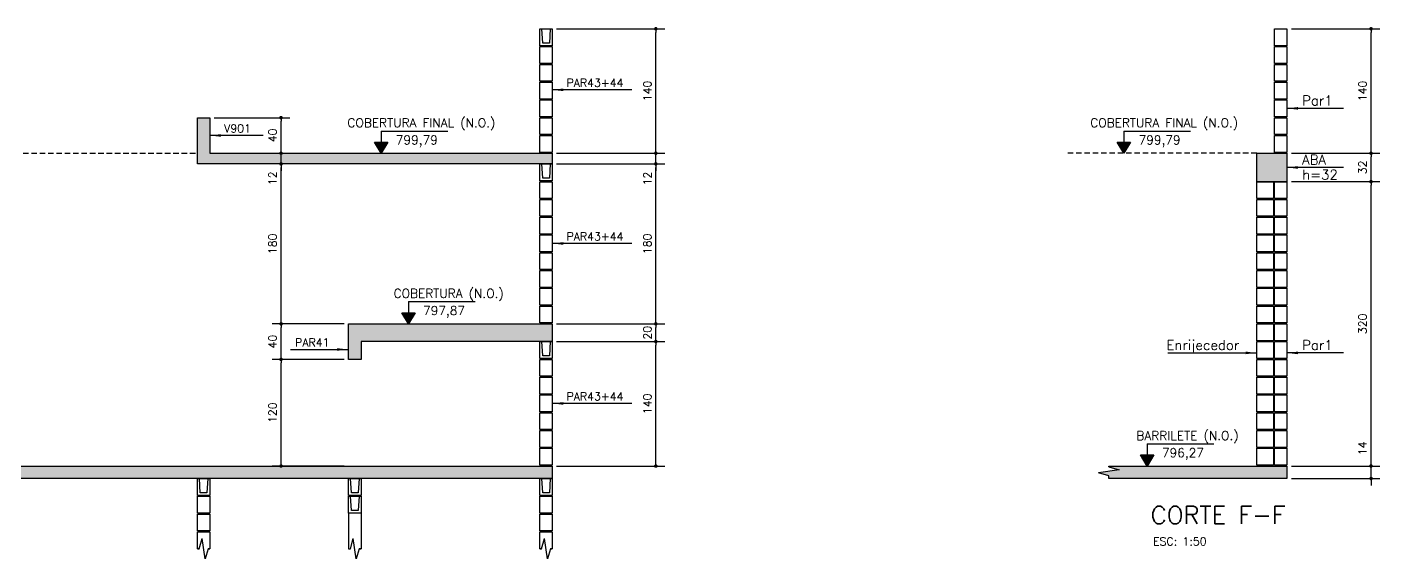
# Model space of a CAD drawing. Extents: x -14651 to 3404, y -4567 to 9231.
# Drawn here: x 1883 to 3404, y 7833 to 8432 of the extents above; entities that cross this region are included whole.
import ezdxf
from ezdxf.enums import TextEntityAlignment as Align

# ---------------------------------------------------------------- set-up
doc = ezdxf.new("R2010")
doc.units = 0
doc.header["$LTSCALE"] = 25
doc.linetypes.add('DASHED2', pattern=[0.375, 0.25, -0.125])
for name, color, linetype in [('COTA', 1, 'Continuous'), ('H3', 253, 'Continuous'), ('LINHA-FINA', 1, 'Continuous'), ('Linha_fina', 1, 'Continuous'), ('PENA_03', 3, 'Continuous'), ('Pena_1', 1, 'Continuous'), ('PENA_3', 3, 'Continuous'), ('PENA_6', 6, 'Continuous'), ('T1', 2, 'Continuous'), ('T3', 4, 'Continuous'), ('TEXTO', 3, 'Continuous'), ('VIG-D', 2, 'Continuous')]:
    doc.layers.add(name, color=color, linetype=linetype)
doc.styles.add('COTA', font='romans.shx')
doc.styles.get("Standard").update_dxf_attribs({"font": 'romans.shx'})
doc.styles.add('TEXTO', font='romans.shx', dxfattribs={"height": 10})
doc.styles.add('Texto1', font='romans.shx', dxfattribs={"height": 9})
doc.styles.add('Texto3', font='romans.shx', dxfattribs={"height": 20})
doc.dimstyles.new('forma', dxfattribs={"dimscale": 5, "dimtxt": 1.8, "dimasz": 0.8, "dimexe": 2, "dimexo": 1, "dimgap": 1, "dimtad": 1, "dimdec": 1, "dimzin": 9, "dimtxsty": 'COTA', "dimblk1": 'DOT', "dimblk2": 'DOT', "dimsah": 1, "dimcen": 0, "dimdle": 1, "dimclrd": 256, "dimclre": 256, "dimclrt": 2, "dimadec": 0, "dimazin": 0, "dimtfac": 1, "dimtdec": 0, "dimtmove": 0, "dimatfit": 3, "dimfxl": 1, "dimtolj": 1, "dimtzin": 0, "dimarcsym": 0})

# ---------------------------------------------------------------- blocks, each defined once
blk = doc.blocks.new('interrup')
at = {"layer": 'Linha_fina'}
for p, q in [((-1, 0), (-0.33, 2.31)), ((0.33, -2.31), (-0.33, 2.31)), ((1, 0), (0.33, -2.31))]:
    blk.add_line(p, q, dxfattribs=at)
blk = doc.blocks.new('ss')
at = {"layer": 'Linha_fina'}
blk.add_solid([(0, 0), (-2.5, -0.29), (-2.5, 0.3)], dxfattribs=at)
blk = doc.blocks.new('elevação_d')
at = {"layer": 'Linha_fina', "linetype": 'Continuous'}
blk.add_hatch(color=256, dxfattribs=at).paths.add_polyline_path([(0, 0), (1.5, 2.5), (-1.5, 2.5)])
at = {"layer": 'Linha_fina'}
for p, q in [((0, 5), (0, 2.5)), ((0, 5), (15, 5)), ((0, 0), (-1.5, 2.5)), ((-1.5, 2.5), (1.5, 2.5)), ((1.5, 2.5), (0, 0))]:
    blk.add_line(p, q, dxfattribs=at)
at = {"layer": 'TEXTO', "linetype": 'Continuous', "style": 'TEXTO'}
for p in [(9.07, 5.25), (9.07, 1.5)]:
    blk.add_attdef('XXXX.XX', text='', height=2, dxfattribs=at).set_placement(p, align=Align.BOTTOM_CENTER)
blk = doc.blocks.new('_Dot')
at = {"color": 0, "linetype": 'ByBlock', "lineweight": -2}
blk.add_line((-0.5, 0), (-1, 0), dxfattribs=at)
at = {"color": 0, "linetype": 'ByBlock', "const_width": 0.5}
blk.add_lwpolyline([(-0.25, 0, 1), (0.25, 0, 1)], format="xyb", close=True, dxfattribs=at)
blk = doc.blocks.new('*D94')
at = {"layer": 'COTA', "lineweight": -2, "transparency": 16777216}
for p, q in [((2239.5, 8057.8), (2158.6, 8057.8)), ((2168.6, 7941.8), (2168.6, 8053.8)), ((2239.6, 7937.8), (2158.6, 7937.8))]:
    blk.add_line(p, q, dxfattribs=at)
at = {"layer": 'Defpoints', "color": 0, "transparency": 16777216}
for p in [(2168.6, 8057.8), (2244.5, 8057.8), (2244.6, 7937.8)]:
    blk.add_point(p, dxfattribs=at)
at = {"layer": 'COTA', "lineweight": -2, "transparency": 16777216, "xscale": 4, "yscale": 4, "zscale": 4}
for p, rotation in [((2168.6, 8057.8), 90), ((2168.6, 7937.8), 270)]:
    blk.add_blockref('_Dot', p, dxfattribs=dict(at, rotation=rotation))
at = {"layer": 'COTA', "color": 2, "transparency": 16777216, "insert": (2159.1, 7997.8), "char_height": 9, "attachment_point": 5, "rotation": 90, "style": 'COTA'}
blk.add_mtext('\\A1;120 ', dxfattribs=at)
blk = doc.blocks.new('*D95')
at = {"layer": 'COTA', "lineweight": -2, "transparency": 16777216}
for p, q in [((2239.5, 8097.8), (2158.6, 8097.8)), ((2168.6, 8061.8), (2168.6, 8093.8)), ((2239.5, 8057.8), (2158.6, 8057.8))]:
    blk.add_line(p, q, dxfattribs=at)
at = {"layer": 'Defpoints', "color": 0, "transparency": 16777216}
for p in [(2168.6, 8097.8), (2244.5, 8097.8), (2244.5, 8057.8)]:
    blk.add_point(p, dxfattribs=at)
at = {"layer": 'COTA', "lineweight": -2, "transparency": 16777216, "xscale": 4, "yscale": 4, "zscale": 4}
for p, rotation in [((2168.6, 8097.8), 90), ((2168.6, 8057.8), 270)]:
    blk.add_blockref('_Dot', p, dxfattribs=dict(at, rotation=rotation))
at = {"layer": 'COTA', "color": 2, "transparency": 16777216, "insert": (2159.1, 8077.8), "char_height": 9, "attachment_point": 5, "rotation": 90, "style": 'COTA'}
blk.add_mtext('\\A1;40 ', dxfattribs=at)
blk = doc.blocks.new('*D96')
at = {"layer": 'COTA', "lineweight": -2, "transparency": 16777216}
for p, q in [((2169.6, 8277.8), (2158.6, 8277.8)), ((2168.6, 8101.8), (2168.6, 8273.8)), ((2239.5, 8097.8), (2158.6, 8097.8))]:
    blk.add_line(p, q, dxfattribs=at)
at = {"layer": 'Defpoints', "color": 0, "transparency": 16777216}
for p in [(2168.6, 8277.8), (2174.6, 8277.8), (2244.5, 8097.8)]:
    blk.add_point(p, dxfattribs=at)
at = {"layer": 'COTA', "lineweight": -2, "transparency": 16777216, "xscale": 4, "yscale": 4, "zscale": 4}
for p, rotation in [((2168.6, 8277.8), 90), ((2168.6, 8097.8), 270)]:
    blk.add_blockref('_Dot', p, dxfattribs=dict(at, rotation=rotation))
at = {"layer": 'COTA', "color": 2, "transparency": 16777216, "insert": (2159.1, 8187.8), "char_height": 9, "attachment_point": 5, "rotation": 90, "style": 'COTA'}
blk.add_mtext('\\A1;180 ', dxfattribs=at)
blk = doc.blocks.new('*D97')
at = {"layer": 'COTA', "lineweight": -2, "transparency": 16777216}
for p, q in [((2168.6, 8293.8), (2168.6, 8297.8)), ((2169.6, 8277.8), (2158.6, 8277.8)), ((2168.6, 8277.8), (2168.6, 8289.8)), ((2173.6, 8289.8), (2178.6, 8289.8)), ((2168.6, 8273.8), (2168.6, 8269.8))]:
    blk.add_line(p, q, dxfattribs=at)
at = {"layer": 'Defpoints', "color": 0, "transparency": 16777216}
for p in [(2168.6, 8289.8), (2168.6, 8289.8), (2174.6, 8277.8)]:
    blk.add_point(p, dxfattribs=at)
at = {"layer": 'COTA', "lineweight": -2, "transparency": 16777216, "xscale": 4, "yscale": 4, "zscale": 4}
for p, rotation in [((2168.6, 8289.8), 270), ((2168.6, 8277.8), 90)]:
    blk.add_blockref('_Dot', p, dxfattribs=dict(at, rotation=rotation))
at = {"layer": 'COTA', "color": 2, "transparency": 16777216, "insert": (2159.1, 8261.6), "char_height": 9, "attachment_point": 5, "rotation": 90, "style": 'COTA'}
blk.add_mtext('\\A1;12 ', dxfattribs=at)
blk = doc.blocks.new('*D98')
at = {"layer": 'COTA', "lineweight": -2, "transparency": 16777216}
for p, q in [((2093.5, 8329.8), (2178.6, 8329.8)), ((2168.6, 8293.8), (2168.6, 8325.8)), ((2173.6, 8289.8), (2178.6, 8289.8))]:
    blk.add_line(p, q, dxfattribs=at)
at = {"layer": 'Defpoints', "color": 0, "transparency": 16777216}
for p in [(2088.5, 8329.8), (2168.6, 8329.8), (2168.6, 8289.8)]:
    blk.add_point(p, dxfattribs=at)
at = {"layer": 'COTA', "lineweight": -2, "transparency": 16777216, "xscale": 4, "yscale": 4, "zscale": 4}
for p, rotation in [((2168.6, 8329.8), 90), ((2168.6, 8289.8), 270)]:
    blk.add_blockref('_Dot', p, dxfattribs=dict(at, rotation=rotation))
at = {"layer": 'COTA', "color": 2, "transparency": 16777216, "insert": (2159.1, 8309.8), "char_height": 9, "attachment_point": 5, "rotation": 90, "style": 'COTA'}
blk.add_mtext('\\A1;40 ', dxfattribs=at)
blk = doc.blocks.new('*D99')
at = {"layer": 'COTA', "lineweight": -2, "transparency": 16777216}
for p, q in [((2478.5, 8077.8), (2600, 8077.8)), ((2590, 7941.8), (2590, 8073.8)), ((2478.5, 7937.8), (2600, 7937.8))]:
    blk.add_line(p, q, dxfattribs=at)
at = {"layer": 'Defpoints', "color": 0, "transparency": 16777216}
for p in [(2473.5, 8077.8), (2590, 8077.8), (2473.5, 7937.8)]:
    blk.add_point(p, dxfattribs=at)
at = {"layer": 'COTA', "lineweight": -2, "transparency": 16777216, "xscale": 4, "yscale": 4, "zscale": 4}
for p, rotation in [((2590, 8077.8), 90), ((2590, 7937.8), 270)]:
    blk.add_blockref('_Dot', p, dxfattribs=dict(at, rotation=rotation))
at = {"layer": 'COTA', "color": 2, "transparency": 16777216, "insert": (2580.5, 8007.8), "char_height": 9, "attachment_point": 5, "rotation": 90, "style": 'COTA'}
blk.add_mtext('\\A1;140 ', dxfattribs=at)
blk = doc.blocks.new('*D100')
at = {"layer": 'COTA', "lineweight": -2, "transparency": 16777216}
for p, q in [((2478.5, 8097.8), (2600, 8097.8)), ((2590, 8081.8), (2590, 8093.8)), ((2478.5, 8077.8), (2600, 8077.8))]:
    blk.add_line(p, q, dxfattribs=at)
at = {"layer": 'Defpoints', "color": 0, "transparency": 16777216}
for p in [(2473.5, 8097.8), (2590, 8097.8), (2473.5, 8077.8)]:
    blk.add_point(p, dxfattribs=at)
at = {"layer": 'COTA', "lineweight": -2, "transparency": 16777216, "xscale": 4, "yscale": 4, "zscale": 4}
for p, rotation in [((2590, 8097.8), 90), ((2590, 8077.8), 270)]:
    blk.add_blockref('_Dot', p, dxfattribs=dict(at, rotation=rotation))
at = {"layer": 'COTA', "color": 2, "transparency": 16777216, "insert": (2580.5, 8087.8), "char_height": 9, "attachment_point": 5, "rotation": 90, "style": 'COTA'}
blk.add_mtext('\\A1;20 ', dxfattribs=at)
blk = doc.blocks.new('*D101')
at = {"layer": 'COTA', "lineweight": -2, "transparency": 16777216}
for p, q in [((2478.5, 8277.8), (2600, 8277.8)), ((2590, 8101.8), (2590, 8273.8)), ((2478.5, 8097.8), (2600, 8097.8))]:
    blk.add_line(p, q, dxfattribs=at)
at = {"layer": 'Defpoints', "color": 0, "transparency": 16777216}
for p in [(2473.5, 8277.8), (2590, 8277.8), (2473.5, 8097.8)]:
    blk.add_point(p, dxfattribs=at)
at = {"layer": 'COTA', "lineweight": -2, "transparency": 16777216, "xscale": 4, "yscale": 4, "zscale": 4}
for p, rotation in [((2590, 8277.8), 90), ((2590, 8097.8), 270)]:
    blk.add_blockref('_Dot', p, dxfattribs=dict(at, rotation=rotation))
at = {"layer": 'COTA', "color": 2, "transparency": 16777216, "insert": (2580.5, 8187.8), "char_height": 9, "attachment_point": 5, "rotation": 90, "style": 'COTA'}
blk.add_mtext('\\A1;180 ', dxfattribs=at)
blk = doc.blocks.new('*D102')
at = {"layer": 'COTA', "lineweight": -2, "transparency": 16777216}
for p, q in [((2590, 8293.8), (2590, 8297.8)), ((2478.5, 8289.8), (2600, 8289.8)), ((2478.5, 8277.8), (2600, 8277.8)), ((2590, 8277.8), (2590, 8289.8)), ((2590, 8273.8), (2590, 8269.8))]:
    blk.add_line(p, q, dxfattribs=at)
at = {"layer": 'Defpoints', "color": 0, "transparency": 16777216}
for p in [(2473.5, 8289.8), (2473.5, 8277.8), (2590, 8289.8)]:
    blk.add_point(p, dxfattribs=at)
at = {"layer": 'COTA', "lineweight": -2, "transparency": 16777216, "xscale": 4, "yscale": 4, "zscale": 4}
for p, rotation in [((2590, 8289.8), 270), ((2590, 8277.8), 90)]:
    blk.add_blockref('_Dot', p, dxfattribs=dict(at, rotation=rotation))
at = {"layer": 'COTA', "color": 2, "transparency": 16777216, "insert": (2580.5, 8261.3), "char_height": 9, "attachment_point": 5, "rotation": 90, "style": 'COTA'}
blk.add_mtext('\\A1;12 ', dxfattribs=at)
blk = doc.blocks.new('*D103')
at = {"layer": 'COTA', "lineweight": -2, "transparency": 16777216}
for p, q in [((2478.5, 8429.8), (2600, 8429.8)), ((2590, 8293.8), (2590, 8425.8)), ((2478.5, 8289.8), (2600, 8289.8))]:
    blk.add_line(p, q, dxfattribs=at)
at = {"layer": 'Defpoints', "color": 0, "transparency": 16777216}
for p in [(2473.5, 8429.8), (2590, 8429.8), (2473.5, 8289.8)]:
    blk.add_point(p, dxfattribs=at)
at = {"layer": 'COTA', "lineweight": -2, "transparency": 16777216, "xscale": 4, "yscale": 4, "zscale": 4}
for p, rotation in [((2590, 8429.8), 90), ((2590, 8289.8), 270)]:
    blk.add_blockref('_Dot', p, dxfattribs=dict(at, rotation=rotation))
at = {"layer": 'COTA', "color": 2, "transparency": 16777216, "insert": (2580.5, 8359.8), "char_height": 9, "attachment_point": 5, "rotation": 90, "style": 'COTA'}
blk.add_mtext('\\A1;140 ', dxfattribs=at)
blk = doc.blocks.new('*D104')
at = {"layer": 'COTA', "lineweight": -2, "transparency": 16777216}
for p, q in [((3394.2, 7941.8), (3394.2, 7969.5)), ((3304.6, 7937.8), (3404.2, 7937.8)), ((3394.2, 7923.8), (3394.2, 7937.8)), ((3304.6, 7923.8), (3404.2, 7923.8)), ((3394.2, 7919.8), (3394.2, 7915.8))]:
    blk.add_line(p, q, dxfattribs=at)
at = {"layer": 'Defpoints', "color": 0, "transparency": 16777216}
for p in [(3299.6, 7937.8), (3394.2, 7937.8), (3299.6, 7923.8)]:
    blk.add_point(p, dxfattribs=at)
at = {"layer": 'COTA', "lineweight": -2, "transparency": 16777216, "xscale": 4, "yscale": 4, "zscale": 4}
for p, rotation in [((3394.2, 7937.8), 270), ((3394.2, 7923.8), 90)]:
    blk.add_blockref('_Dot', p, dxfattribs=dict(at, rotation=rotation))
at = {"layer": 'COTA', "color": 2, "transparency": 16777216, "insert": (3384.7, 7957.6), "char_height": 9, "attachment_point": 5, "rotation": 90, "style": 'COTA'}
blk.add_mtext('\\A1;14 ', dxfattribs=at)
blk = doc.blocks.new('*D105')
at = {"layer": 'COTA', "lineweight": -2, "transparency": 16777216}
for p, q in [((3304.6, 8257.8), (3404.2, 8257.8)), ((3394.2, 7941.8), (3394.2, 8253.8)), ((3304.6, 7937.8), (3404.2, 7937.8))]:
    blk.add_line(p, q, dxfattribs=at)
at = {"layer": 'Defpoints', "color": 0, "transparency": 16777216}
for p in [(3299.6, 8257.8), (3394.2, 8257.8), (3299.6, 7937.8)]:
    blk.add_point(p, dxfattribs=at)
at = {"layer": 'COTA', "lineweight": -2, "transparency": 16777216, "xscale": 4, "yscale": 4, "zscale": 4}
for p, rotation in [((3394.2, 8257.8), 90), ((3394.2, 7937.8), 270)]:
    blk.add_blockref('_Dot', p, dxfattribs=dict(at, rotation=rotation))
at = {"layer": 'COTA', "color": 2, "transparency": 16777216, "insert": (3384.7, 8097.8), "char_height": 9, "attachment_point": 5, "rotation": 90, "style": 'COTA'}
blk.add_mtext('\\A1;320 ', dxfattribs=at)
blk = doc.blocks.new('*D106')
at = {"layer": 'COTA', "lineweight": -2, "transparency": 16777216}
for p, q in [((3304.6, 8289.8), (3404.2, 8289.8)), ((3394.2, 8261.8), (3394.2, 8285.8)), ((3304.6, 8257.8), (3404.2, 8257.8))]:
    blk.add_line(p, q, dxfattribs=at)
at = {"layer": 'Defpoints', "color": 0, "transparency": 16777216}
for p in [(3299.6, 8289.8), (3394.2, 8289.8), (3299.6, 8257.8)]:
    blk.add_point(p, dxfattribs=at)
at = {"layer": 'COTA', "lineweight": -2, "transparency": 16777216, "xscale": 4, "yscale": 4, "zscale": 4}
for p, rotation in [((3394.2, 8289.8), 90), ((3394.2, 8257.8), 270)]:
    blk.add_blockref('_Dot', p, dxfattribs=dict(at, rotation=rotation))
at = {"layer": 'COTA', "color": 2, "transparency": 16777216, "insert": (3384.7, 8273.8), "char_height": 9, "attachment_point": 5, "rotation": 90, "style": 'COTA'}
blk.add_mtext('\\A1;32 ', dxfattribs=at)
blk = doc.blocks.new('*D107')
at = {"layer": 'COTA', "lineweight": -2, "transparency": 16777216}
for p, q in [((3304.6, 8429.8), (3404.2, 8429.8)), ((3394.2, 8293.8), (3394.2, 8425.8)), ((3304.6, 8289.8), (3404.2, 8289.8))]:
    blk.add_line(p, q, dxfattribs=at)
at = {"layer": 'Defpoints', "color": 0, "transparency": 16777216}
for p in [(3299.6, 8429.8), (3394.2, 8429.8), (3299.6, 8289.8)]:
    blk.add_point(p, dxfattribs=at)
at = {"layer": 'COTA', "lineweight": -2, "transparency": 16777216, "xscale": 4, "yscale": 4, "zscale": 4}
for p, rotation in [((3394.2, 8429.8), 90), ((3394.2, 8289.8), 270)]:
    blk.add_blockref('_Dot', p, dxfattribs=dict(at, rotation=rotation))
at = {"layer": 'COTA', "color": 2, "transparency": 16777216, "insert": (3384.7, 8359.8), "char_height": 9, "attachment_point": 5, "rotation": 90, "style": 'COTA'}
blk.add_mtext('\\A1;140 ', dxfattribs=at)

msp = doc.modelspace()

# ---------------------------------------------------------------- hatches: boundary and pattern name
at = {"layer": 'H3'}
for points in [[(2074.52, 8329.79), (2088.52, 8329.79), (2088.52, 8289.79), (2473.52, 8289.79), (2473.52, 8277.79), (2074.52, 8277.79)], [(3299.61, 8257.79), (3265.61, 8257.79), (3265.61, 8289.79), (3299.61, 8289.79)], [(2244.52, 8097.79), (2473.52, 8097.79), (2473.52, 8077.79), (2459.52, 8077.79), (2258.52, 8077.79), (2258.52, 8057.79), (2244.52, 8057.79)], [(294.02, 7937.79), (2473.52, 7937.79), (2473.52, 7923.79), (294.02, 7923.79)], [(3299.61, 7937.79), (3099.47, 7937.79), (3099.47, 7936.79), (3111.02, 7933.45), (3087.93, 7930.12), (3099.47, 7926.79), (3099.47, 7923.79), (3299.61, 7923.79)]]:
    msp.add_hatch(color=256, dxfattribs=at).paths.add_polyline_path(points)

# ---------------------------------------------------------------- linework, layer by layer
at = {"layer": 'LINHA-FINA', "linetype": 'DASHED2'}
for p, q in [((1503.52, 8289.79), (2074.52, 8289.79)), ((3265.61, 8289.79), (3052.77, 8289.79))]:
    msp.add_line(p, q, dxfattribs=at)
at = {"layer": 'Linha_fina'}
for p, q in [((2563.01, 8361.17), (2473.52, 8361.17)), ((3363.37, 8340.29), (3299.61, 8340.29)), ((2148.58, 8309.79), (2088.52, 8309.79)), ((3363.37, 8273.79), (3299.61, 8273.79)), ((2563.01, 8188.29), (2473.52, 8188.29)), ((2179.38, 8068.97), (2243.87, 8068.97)), ((3165.76, 8065.12), (3265.61, 8065.12)), ((3363.37, 8065.12), (3299.61, 8065.12)), ((2563.01, 8008.29), (2473.52, 8008.29)), ((3099.47, 7936.79), (3099.47, 7937.79)), ((3099.47, 7923.79), (3099.47, 7926.79)), ((2074.52, 7844.79), (2076.52, 7844.79)), ((2086.52, 7844.79), (2088.52, 7844.79)), ((2244.52, 7844.79), (2246.52, 7844.79)), ((2256.52, 7844.79), (2258.52, 7844.79)), ((2459.52, 7844.79), (2461.52, 7844.79)), ((2471.52, 7844.79), (2473.52, 7844.79))]:
    msp.add_line(p, q, dxfattribs=at)
at = {"layer": 'PENA_03'}
for points in [[(2074.52, 8329.79), (2088.52, 8329.79), (2088.52, 8289.79), (2473.52, 8289.79), (2473.52, 8277.79), (2074.52, 8277.79), (2074.52, 8329.79)], [(2244.52, 8097.79), (2473.52, 8097.79), (2473.52, 8077.79), (2459.52, 8077.79), (2258.52, 8077.79), (2258.52, 8057.79), (2244.52, 8057.79), (2244.52, 8097.79)]]:
    msp.add_lwpolyline(points, dxfattribs=at)
msp.add_lwpolyline([(294.02, 7937.79), (2473.52, 7937.79), (2473.52, 7923.79), (294.02, 7923.79)], close=True, dxfattribs=at)
at = {"layer": 'Pena_1', "linetype": 'Continuous', "transparency": 33554687}
for p, q in [((2244.52, 7884.79), (2244.52, 7844.79)), ((2258.52, 7884.79), (2258.52, 7844.79))]:
    msp.add_line(p, q, dxfattribs=at)
for points in [[(2473.52, 8410.79), (2459.52, 8410.79), (2459.52, 8429.79), (2473.52, 8429.79), (2473.52, 8410.79)], [(2471.27, 8429.79), (2470.27, 8413.79), (2462.77, 8413.79), (2461.77, 8429.79)], [(2473.52, 8390.79), (2459.52, 8390.79), (2459.52, 8409.79), (2473.52, 8409.79), (2473.52, 8390.79)], [(2473.52, 8370.79), (2459.52, 8370.79), (2459.52, 8389.79), (2473.52, 8389.79), (2473.52, 8370.79)], [(2473.52, 8350.79), (2459.52, 8350.79), (2459.52, 8369.79), (2473.52, 8369.79), (2473.52, 8350.79)], [(2473.52, 8330.79), (2459.52, 8330.79), (2459.52, 8349.79), (2473.52, 8349.79), (2473.52, 8330.79)], [(2473.52, 8310.79), (2459.52, 8310.79), (2459.52, 8329.79), (2473.52, 8329.79), (2473.52, 8310.79)], [(2473.52, 8290.79), (2459.52, 8290.79), (2459.52, 8309.79), (2473.52, 8309.79), (2473.52, 8290.79)], [(2473.52, 8258.79), (2459.52, 8258.79), (2459.52, 8277.79), (2473.52, 8277.79), (2473.52, 8258.79)], [(2471.27, 8277.79), (2470.27, 8261.79), (2462.77, 8261.79), (2461.77, 8277.79)], [(2473.52, 8238.79), (2459.52, 8238.79), (2459.52, 8257.79), (2473.52, 8257.79), (2473.52, 8238.79)], [(2473.52, 8218.79), (2459.52, 8218.79), (2459.52, 8237.79), (2473.52, 8237.79), (2473.52, 8218.79)], [(2473.52, 8198.79), (2459.52, 8198.79), (2459.52, 8217.79), (2473.52, 8217.79), (2473.52, 8198.79)], [(2473.52, 8178.79), (2459.52, 8178.79), (2459.52, 8197.79), (2473.52, 8197.79), (2473.52, 8178.79)], [(2473.52, 8158.79), (2459.52, 8158.79), (2459.52, 8177.79), (2473.52, 8177.79), (2473.52, 8158.79)], [(2473.52, 8138.79), (2459.52, 8138.79), (2459.52, 8157.79), (2473.52, 8157.79), (2473.52, 8138.79)], [(2473.52, 8118.79), (2459.52, 8118.79), (2459.52, 8137.79), (2473.52, 8137.79), (2473.52, 8118.79)], [(2473.52, 8098.79), (2459.52, 8098.79), (2459.52, 8117.79), (2473.52, 8117.79), (2473.52, 8098.79)], [(2473.52, 8058.79), (2459.52, 8058.79), (2459.52, 8077.79), (2473.52, 8077.79), (2473.52, 8058.79)], [(2471.27, 8077.79), (2470.27, 8061.79), (2462.77, 8061.79), (2461.77, 8077.79)], [(2473.52, 8038.79), (2459.52, 8038.79), (2459.52, 8057.79), (2473.52, 8057.79), (2473.52, 8038.79)], [(2473.52, 8018.79), (2459.52, 8018.79), (2459.52, 8037.79), (2473.52, 8037.79), (2473.52, 8018.79)], [(2473.52, 7998.79), (2459.52, 7998.79), (2459.52, 8017.79), (2473.52, 8017.79), (2473.52, 7998.79)], [(2473.52, 7978.79), (2459.52, 7978.79), (2459.52, 7997.79), (2473.52, 7997.79), (2473.52, 7978.79)], [(2473.52, 7958.79), (2459.52, 7958.79), (2459.52, 7977.79), (2473.52, 7977.79), (2473.52, 7958.79)], [(2473.52, 7938.79), (2459.52, 7938.79), (2459.52, 7957.79), (2473.52, 7957.79), (2473.52, 7938.79)], [(2088.52, 7904.79), (2074.52, 7904.79), (2074.52, 7923.79), (2088.52, 7923.79), (2088.52, 7904.79)], [(2086.27, 7923.79), (2085.27, 7907.79), (2077.77, 7907.79), (2076.77, 7923.79)], [(2258.52, 7904.79), (2244.52, 7904.79), (2244.52, 7923.79), (2258.52, 7923.79), (2258.52, 7904.79)], [(2256.27, 7923.79), (2255.27, 7907.79), (2247.77, 7907.79), (2246.77, 7923.79)], [(2473.52, 7904.79), (2459.52, 7904.79), (2459.52, 7923.79), (2473.52, 7923.79), (2473.52, 7904.79)], [(2471.27, 7923.79), (2470.27, 7907.79), (2462.77, 7907.79), (2461.77, 7923.79)], [(2088.52, 7884.79), (2074.52, 7884.79), (2074.52, 7903.79), (2088.52, 7903.79), (2088.52, 7884.79)], [(2258.52, 7884.79), (2244.52, 7884.79), (2244.52, 7903.79), (2258.52, 7903.79), (2258.52, 7884.79)], [(2256.27, 7903.79), (2255.27, 7887.79), (2247.77, 7887.79), (2246.77, 7903.79)], [(2473.52, 7884.79), (2459.52, 7884.79), (2459.52, 7903.79), (2473.52, 7903.79), (2473.52, 7884.79)], [(2088.52, 7864.79), (2074.52, 7864.79), (2074.52, 7883.79), (2088.52, 7883.79), (2088.52, 7864.79)], [(2473.52, 7864.79), (2459.52, 7864.79), (2459.52, 7883.79), (2473.52, 7883.79), (2473.52, 7864.79)], [(2076.52, 7844.79), (2074.52, 7844.79), (2074.52, 7863.79), (2088.52, 7863.79), (2088.52, 7844.79)], [(2461.52, 7844.79), (2459.52, 7844.79), (2459.52, 7863.79), (2473.52, 7863.79), (2473.52, 7844.79)], [(2088.52, 7844.79), (2086.52, 7844.79)], [(2258.52, 7844.79), (2256.52, 7844.79)], [(2473.52, 7844.79), (2471.52, 7844.79)]]:
    msp.add_lwpolyline(points, dxfattribs=at)
at = {"layer": 'Pena_1', "linetype": 'Continuous'}
for points in [[(3299.61, 8410.79), (3285.61, 8410.79), (3285.61, 8429.79), (3299.61, 8429.79), (3299.61, 8410.79)], [(3299.61, 8390.79), (3285.61, 8390.79), (3285.61, 8409.79), (3299.61, 8409.79), (3299.61, 8390.79)], [(3299.61, 8370.79), (3285.61, 8370.79), (3285.61, 8389.79), (3299.61, 8389.79), (3299.61, 8370.79)], [(3299.61, 8350.79), (3285.61, 8350.79), (3285.61, 8369.79), (3299.61, 8369.79), (3299.61, 8350.79)], [(3299.61, 8330.79), (3285.61, 8330.79), (3285.61, 8349.79), (3299.61, 8349.79), (3299.61, 8330.79)], [(3299.61, 8310.79), (3285.61, 8310.79), (3285.61, 8329.79), (3299.61, 8329.79), (3299.61, 8310.79)], [(3299.61, 8290.79), (3285.61, 8290.79), (3285.61, 8309.79), (3299.61, 8309.79), (3299.61, 8290.79)], [(3284.61, 8238.79), (3265.61, 8238.79), (3265.61, 8257.79), (3284.61, 8257.79), (3284.61, 8238.79)], [(3299.61, 8238.79), (3285.61, 8238.79), (3285.61, 8257.79), (3299.61, 8257.79), (3299.61, 8238.79)], [(3284.61, 8218.79), (3265.61, 8218.79), (3265.61, 8237.79), (3284.61, 8237.79), (3284.61, 8218.79)], [(3299.61, 8218.79), (3285.61, 8218.79), (3285.61, 8237.79), (3299.61, 8237.79), (3299.61, 8218.79)], [(3284.61, 8198.79), (3265.61, 8198.79), (3265.61, 8217.79), (3284.61, 8217.79), (3284.61, 8198.79)], [(3299.61, 8198.79), (3285.61, 8198.79), (3285.61, 8217.79), (3299.61, 8217.79), (3299.61, 8198.79)], [(3284.61, 8178.79), (3265.61, 8178.79), (3265.61, 8197.79), (3284.61, 8197.79), (3284.61, 8178.79)], [(3299.61, 8178.79), (3285.61, 8178.79), (3285.61, 8197.79), (3299.61, 8197.79), (3299.61, 8178.79)], [(3284.61, 8158.79), (3265.61, 8158.79), (3265.61, 8177.79), (3284.61, 8177.79), (3284.61, 8158.79)], [(3299.61, 8158.79), (3285.61, 8158.79), (3285.61, 8177.79), (3299.61, 8177.79), (3299.61, 8158.79)], [(3284.61, 8138.79), (3265.61, 8138.79), (3265.61, 8157.79), (3284.61, 8157.79), (3284.61, 8138.79)], [(3299.61, 8138.79), (3285.61, 8138.79), (3285.61, 8157.79), (3299.61, 8157.79), (3299.61, 8138.79)], [(3284.61, 8118.79), (3265.61, 8118.79), (3265.61, 8137.79), (3284.61, 8137.79), (3284.61, 8118.79)], [(3299.61, 8118.79), (3285.61, 8118.79), (3285.61, 8137.79), (3299.61, 8137.79), (3299.61, 8118.79)], [(3284.61, 8098.79), (3265.61, 8098.79), (3265.61, 8117.79), (3284.61, 8117.79), (3284.61, 8098.79)], [(3299.61, 8098.79), (3285.61, 8098.79), (3285.61, 8117.79), (3299.61, 8117.79), (3299.61, 8098.79)], [(3284.61, 8078.79), (3265.61, 8078.79), (3265.61, 8097.79), (3284.61, 8097.79), (3284.61, 8078.79)], [(3299.61, 8078.79), (3285.61, 8078.79), (3285.61, 8097.79), (3299.61, 8097.79), (3299.61, 8078.79)], [(3284.61, 8058.79), (3265.61, 8058.79), (3265.61, 8077.79), (3284.61, 8077.79), (3284.61, 8058.79)], [(3299.61, 8058.79), (3285.61, 8058.79), (3285.61, 8077.79), (3299.61, 8077.79), (3299.61, 8058.79)], [(3284.61, 8038.79), (3265.61, 8038.79), (3265.61, 8057.79), (3284.61, 8057.79), (3284.61, 8038.79)], [(3299.61, 8038.79), (3285.61, 8038.79), (3285.61, 8057.79), (3299.61, 8057.79), (3299.61, 8038.79)], [(3284.61, 8018.79), (3265.61, 8018.79), (3265.61, 8037.79), (3284.61, 8037.79), (3284.61, 8018.79)], [(3299.61, 8018.79), (3285.61, 8018.79), (3285.61, 8037.79), (3299.61, 8037.79), (3299.61, 8018.79)], [(3284.61, 7998.79), (3265.61, 7998.79), (3265.61, 8017.79), (3284.61, 8017.79), (3284.61, 7998.79)], [(3299.61, 7998.79), (3285.61, 7998.79), (3285.61, 8017.79), (3299.61, 8017.79), (3299.61, 7998.79)], [(3284.61, 7978.79), (3265.61, 7978.79), (3265.61, 7997.79), (3284.61, 7997.79), (3284.61, 7978.79)], [(3299.61, 7978.79), (3285.61, 7978.79), (3285.61, 7997.79), (3299.61, 7997.79), (3299.61, 7978.79)], [(3284.61, 7958.79), (3265.61, 7958.79), (3265.61, 7977.79), (3284.61, 7977.79), (3284.61, 7958.79)], [(3299.61, 7958.79), (3285.61, 7958.79), (3285.61, 7977.79), (3299.61, 7977.79), (3299.61, 7958.79)], [(3284.61, 7938.79), (3265.61, 7938.79), (3265.61, 7957.79), (3284.61, 7957.79), (3284.61, 7938.79)], [(3299.61, 7938.79), (3285.61, 7938.79), (3285.61, 7957.79), (3299.61, 7957.79), (3299.61, 7938.79)]]:
    msp.add_lwpolyline(points, dxfattribs=at)
at = {"layer": 'PENA_3'}
for points in [[(3299.61, 8257.79), (3265.61, 8257.79), (3265.61, 8289.79), (3299.61, 8289.79), (3299.61, 8257.79)], [(3099.47, 7937.79), (3299.61, 7937.79), (3299.61, 7923.79), (3099.47, 7923.79)]]:
    msp.add_lwpolyline(points, dxfattribs=at)

# ---------------------------------------------------------------- block references
at = {"layer": 'COTA', "yscale": 5, "zscale": 5, "rotation": 180}
for p, xscale in [((2473.52, 8361.17), 5), ((3299.61, 8340.29), 5), ((2088.52, 8309.79), 5), ((3299.61, 8273.79), 5), ((2473.52, 8188.29), 5), ((2243.87, 8068.97), -5), ((3265.61, 8065.12), -5), ((3299.61, 8065.12), 5), ((2473.52, 8008.29), 5)]:
    msp.add_blockref('ss', p, dxfattribs=dict(at, xscale=xscale))
at = {"layer": 'Linha_fina', "xscale": 5, "yscale": 5, "zscale": 5, "rotation": 90}
msp.add_blockref('interrup', (3099.47, 7931.79), dxfattribs=at)
at = {"layer": 'Linha_fina', "xscale": 5, "yscale": 5, "zscale": 5}
for p in [(2081.52, 7844.79), (2251.52, 7844.79), (2466.52, 7844.79)]:
    msp.add_blockref('interrup', p, dxfattribs=at)
at = {"layer": 'PENA_6'}
ref = msp.add_blockref('elevação_d', (2281.02, 8289.79), dxfattribs=dict(at, xscale=5, yscale=5, zscale=5))
ref.add_attrib('XXXX.XX', 'COBERTURA FINAL (N.O.)', dxfattribs={"layer": 'TEXTO', "linetype": 'Continuous', "height": 10, "style": 'TEXTO'}).set_placement((2326.37, 8316.04), align=Align.BOTTOM_CENTER)
ref.add_attrib('XXXX.XX', '799,79', dxfattribs={"layer": 'TEXTO', "linetype": 'Continuous', "height": 10, "style": 'TEXTO'}).set_placement((2321.25, 8296.76), align=Align.BOTTOM_CENTER)
ref = msp.add_blockref('elevação_d', (3116.22, 8289.79), dxfattribs=dict(at, xscale=5, yscale=5, zscale=5))
ref.add_attrib('XXXX.XX', 'COBERTURA FINAL (N.O.)', dxfattribs={"layer": 'TEXTO', "linetype": 'Continuous', "height": 10, "style": 'TEXTO'}).set_placement((3161.58, 8316.04), align=Align.BOTTOM_CENTER)
ref.add_attrib('XXXX.XX', '799,79', dxfattribs={"layer": 'TEXTO', "linetype": 'Continuous', "height": 10, "style": 'TEXTO'}).set_placement((3156.46, 8296.76), align=Align.BOTTOM_CENTER)
ref = msp.add_blockref('elevação_d', (2311.73, 8097.79), dxfattribs=dict(at, xscale=5, yscale=5, zscale=5))
ref.add_attrib('XXXX.XX', 'COBERTURA (N.O.)', dxfattribs={"layer": 'TEXTO', "linetype": 'Continuous', "height": 10, "style": 'TEXTO'}).set_placement((2357.09, 8124.04), align=Align.BOTTOM_CENTER)
ref.add_attrib('XXXX.XX', '797,87', dxfattribs={"layer": 'TEXTO', "linetype": 'Continuous', "height": 10, "style": 'TEXTO'}).set_placement((2351.97, 8104.76), align=Align.BOTTOM_CENTER)
ref = msp.add_blockref('elevação_d', (3142.47, 7937.79), dxfattribs=dict(at, xscale=5, yscale=5, zscale=5))
ref.add_attrib('XXXX.XX', 'BARRILETE (N.O.)', dxfattribs={"layer": 'TEXTO', "linetype": 'Continuous', "height": 10, "style": 'TEXTO'}).set_placement((3187.83, 7964.04), align=Align.BOTTOM_CENTER)
ref.add_attrib('XXXX.XX', '796,27', dxfattribs={"layer": 'TEXTO', "linetype": 'Continuous', "height": 10, "style": 'TEXTO'}).set_placement((3182.71, 7944.76), align=Align.BOTTOM_CENTER)

# ---------------------------------------------------------------- texts
at = {"layer": 'T1', "style": 'Texto1'}
for s, p in [('PAR43+44', (2489.61, 8364.58)), ('V901', (2104.61, 8313.2)), ('PAR43+44', (2489.61, 8191.7)), ('PAR41', (2184.43, 8072.38)), ('PAR43+44', (2489.61, 8011.7)), ('ESC: 1:50', (3149.1, 7848.51))]:
    msp.add_text(s, height=9, dxfattribs=at).set_placement(p)
at = {"layer": 'T3', "style": 'Texto3'}
msp.add_text('CORTE F-F', height=20, dxfattribs=at).set_placement((3146.46, 7872.66))
at = {"layer": 'VIG-D', "linetype": 'Continuous'}
for s, p in [('Par1', (3316.76, 8343.58)), ('ABA', (3316.76, 8277.08)), ('h=32', (3316.76, 8260.13)), ('Enrijecedor', (3164.11, 8068.42)), ('Par1', (3316.76, 8068.42))]:
    msp.add_text(s, height=11, dxfattribs=at).set_placement(p)

# ---------------------------------------------------------------- dimensions: what is measured, and where the dimension line sits
at = {"layer": 'COTA'}
for base, p1, p2, override, picture, middle in [((2589.98, 8429.79), (2473.52, 8289.79), (2473.52, 8429.79), {"dimpost": ' ', "dimtmove": 1}, '*D103', (2580.48, 8359.79)), ((3394.21, 8429.79), (3299.61, 8289.79), (3299.61, 8429.79), {"dimpost": ' ', "dimtmove": 1}, '*D107', (3384.71, 8359.79)), ((2168.64, 8329.79), (2168.64, 8289.79), (2088.52, 8329.79), {"dimpost": ' ', "dimtmove": 1}, '*D98', (2159.14, 8309.79)), ((3394.21, 8289.79), (3299.61, 8257.79), (3299.61, 8289.79), {"dimpost": ' ', "dimtmove": 1}, '*D106', (3384.71, 8273.79)), ((2168.64, 8277.79), (2244.52, 8097.79), (2174.59, 8277.79), {"dimpost": ' ', "dimtmove": 1}, '*D96', (2159.14, 8187.79)), ((2589.98, 8277.79), (2473.52, 8097.79), (2473.52, 8277.79), {"dimpost": ' ', "dimtmove": 1}, '*D101', (2580.48, 8187.79)), ((3394.21, 8257.79), (3299.61, 7937.79), (3299.61, 8257.79), {"dimpost": ' ', "dimtmove": 1}, '*D105', (3384.71, 8097.79)), ((2168.64, 8097.79), (2244.52, 8057.79), (2244.52, 8097.79), {"dimpost": ' ', "dimtmove": 1}, '*D95', (2159.14, 8077.79)), ((2589.98, 8077.79), (2473.52, 7937.79), (2473.52, 8077.79), {"dimpost": ' '}, '*D99', (2580.48, 8007.79)), ((2168.64, 8057.79), (2244.63, 7937.79), (2244.52, 8057.79), {"dimpost": ' '}, '*D94', (2159.14, 7997.79)), ((3394.21, 7937.79), (3299.61, 7923.79), (3299.61, 7937.79), {"dimpost": ' '}, '*D104', (3384.71, 7957.64))]:
    dim = msp.add_linear_dim(base=base, p1=p1, p2=p2, angle=90, dimstyle='forma', override=override, dxfattribs=at)
    dim.commit()
    dim.dimension.update_dxf_attribs({"geometry": picture, "text_midpoint": middle})
for base, p1, p2, picture, middle in [((2168.64, 8289.79), (2174.59, 8277.79), (2168.64, 8289.79), '*D97', (2168.64, 8261.58)), ((2589.98, 8289.79), (2473.52, 8277.79), (2473.52, 8289.79), '*D102', (2589.98, 8261.33)), ((2589.98, 8097.79), (2473.52, 8077.79), (2473.52, 8097.79), '*D100', (2589.98, 8087.79))]:
    dim = msp.add_linear_dim(base=base, p1=p1, p2=p2, angle=90, dimstyle='forma', override={"dimpost": ' ', "dimtmove": 1}, dxfattribs=at)
    dim.commit()
    dim.dimension.update_dxf_attribs({"geometry": picture, "text_midpoint": middle, "dimtype": 128})

doc.saveas('drawing.dxf')
